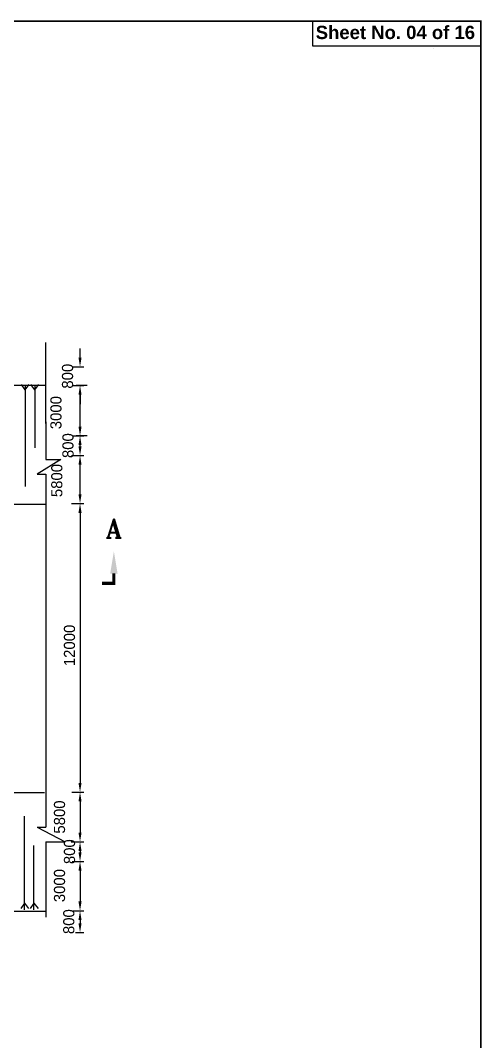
# Model space of a CAD drawing. Extents: x -377620 to 406987, y -326460 to -226264.
# Drawn here: x -58647 to -46226, y -254986 to -227506 of the extents above; entities that cross this region are included whole.
import ezdxf

# ---------------------------------------------------------------- set-up
doc = ezdxf.new("R2010")
doc.units = 0
doc.header["$LTSCALE"] = 300
doc.header["$MEASUREMENT"] = 0
doc.layers.get('DEFPOINTS').update_dxf_attribs({"linetype": 'CONTINUOUS'})
doc.layers.add('LINE', color=7, linetype='CONTINUOUS')
doc.styles.add('BIG', font='ROMANT.SHX')
doc.dimstyles.new('3', dxfattribs={"dimtxt": 225, "dimasz": 350, "dimexe": 100, "dimexo": 25, "dimgap": 9, "dimtad": 0, "dimdec": 0, "dimzin": 0, "dimdsep": 46, "dimtxsty": 'Standard', "dimcen": 0, "dimclrd": 5, "dimclre": 6, "dimclrt": 256, "dimadec": 0, "dimazin": 0, "dimtfac": 1, "dimtdec": 0, "dimtofl": 0, "dimtmove": 2, "dimatfit": 3, "dimfxl": 1, "dimtolj": 1, "dimtzin": 0, "dimarcsym": 0})

# ---------------------------------------------------------------- blocks, each defined once
blk = doc.blocks.new('*D448')
at = {"layer": 'DEFPOINTS', "color": 0}
for p in [(-57299, -240508), (-57286, -248275), (-57041, -248275)]:
    blk.add_point(p, dxfattribs=at)
at = {"layer": 'LINE', "color": 7, "lineweight": -2}
for p, q in [((-57274, -240508), (-56941, -240508)), ((-57041, -240758), (-57041, -248025)), ((-57261, -248275), (-56941, -248275))]:
    blk.add_line(p, q, dxfattribs=at)
at = {"layer": 'LINE', "color": 7}
for points in [[(-57083, -240758), (-56999, -240758), (-57041, -240508)], [(-57083, -248025), (-56999, -248025), (-57041, -248275)]]:
    blk.add_solid(points, dxfattribs=at)
at = {"layer": 'LINE', "color": 7, "insert": (-57324, -244326), "char_height": 300, "attachment_point": 5, "rotation": 90}
blk.add_mtext('\\A1;12000', dxfattribs=at)
blk = doc.blocks.new('*D450')
at = {"layer": 'DEFPOINTS', "color": 0}
for p in [(-57255, -236831), (-57041, -236831), (-57255, -237331)]:
    blk.add_point(p, dxfattribs=at)
at = {"layer": 'LINE', "color": 7, "lineweight": -2}
for p, q in [((-57041, -236581), (-57041, -236331)), ((-57230, -236831), (-56941, -236831)), ((-57230, -237331), (-56941, -237331)), ((-57041, -237581), (-57041, -237831))]:
    blk.add_line(p, q, dxfattribs=at)
at = {"layer": 'LINE', "color": 7}
for points in [[(-57083, -236581), (-56999, -236581), (-57041, -236831)], [(-57083, -237581), (-56999, -237581), (-57041, -237331)]]:
    blk.add_solid(points, dxfattribs=at)
at = {"layer": 'LINE', "color": 7, "insert": (-57376, -237081), "char_height": 300, "attachment_point": 5, "rotation": 90}
blk.add_mtext('\\A1;800', dxfattribs=at)
blk = doc.blocks.new('*D451')
at = {"layer": 'DEFPOINTS', "color": 0}
for p in [(-57041, -237331), (-56828, -237331), (-56828, -238684)]:
    blk.add_point(p, dxfattribs=at)
at = {"layer": 'LINE', "color": 7, "lineweight": -2}
for p, q in [((-56853, -237331), (-57141, -237331)), ((-57041, -238434), (-57041, -237581)), ((-56853, -238684), (-57141, -238684))]:
    blk.add_line(p, q, dxfattribs=at)
at = {"layer": 'LINE', "color": 7}
for points in [[(-57083, -237581), (-56999, -237581), (-57041, -237331)], [(-57083, -238434), (-56999, -238434), (-57041, -238684)]]:
    blk.add_solid(points, dxfattribs=at)
at = {"layer": 'LINE', "color": 7, "insert": (-57688, -238061), "char_height": 300, "attachment_point": 5, "rotation": 90}
blk.add_mtext('\\A1;3000', dxfattribs=at)
blk = doc.blocks.new('*D452')
at = {"layer": 'DEFPOINTS', "color": 0}
for p in [(-57261, -238684), (-57041, -238684), (-57299, -239214)]:
    blk.add_point(p, dxfattribs=at)
at = {"layer": 'LINE', "color": 7, "lineweight": -2}
for p, q in [((-57236, -238684), (-56941, -238684)), ((-57041, -238964), (-57041, -238934)), ((-57274, -239214), (-56941, -239214))]:
    blk.add_line(p, q, dxfattribs=at)
at = {"layer": 'LINE', "color": 7}
for points in [[(-57083, -238934), (-56999, -238934), (-57041, -238684)], [(-57083, -238964), (-56999, -238964), (-57041, -239214)]]:
    blk.add_solid(points, dxfattribs=at)
at = {"layer": 'LINE', "color": 7, "insert": (-57364, -238949), "char_height": 300, "attachment_point": 5, "rotation": 90}
blk.add_mtext('\\A1;800', dxfattribs=at)
blk = doc.blocks.new('*D453')
at = {"layer": 'DEFPOINTS', "color": 0}
for p in [(-57299, -239214), (-57041, -239214), (-57299, -240508)]:
    blk.add_point(p, dxfattribs=at)
at = {"layer": 'LINE', "color": 7, "lineweight": -2}
for p, q in [((-57274, -239214), (-56941, -239214)), ((-57041, -240258), (-57041, -239464)), ((-57274, -240508), (-56941, -240508))]:
    blk.add_line(p, q, dxfattribs=at)
at = {"layer": 'LINE', "color": 7}
for points in [[(-57083, -239464), (-56999, -239464), (-57041, -239214)], [(-57083, -240258), (-56999, -240258), (-57041, -240508)]]:
    blk.add_solid(points, dxfattribs=at)
at = {"layer": 'LINE', "color": 7, "insert": (-57665, -239888), "char_height": 300, "attachment_point": 5, "rotation": 90}
blk.add_mtext('\\A1;5800', dxfattribs=at)
blk = doc.blocks.new('*D460')
at = {"layer": 'DEFPOINTS', "color": 0}
for p in [(-57252, -251465), (-57185, -252053), (-57041, -252053)]:
    blk.add_point(p, dxfattribs=at)
at = {"layer": 'LINE', "color": 7, "lineweight": -2}
for p, q in [((-57227, -251465), (-56941, -251465)), ((-57041, -251715), (-57041, -251803)), ((-57160, -252053), (-56941, -252053))]:
    blk.add_line(p, q, dxfattribs=at)
at = {"layer": 'LINE', "color": 7}
for points in [[(-57083, -251715), (-56999, -251715), (-57041, -251465)], [(-57083, -251803), (-56999, -251803), (-57041, -252053)]]:
    blk.add_solid(points, dxfattribs=at)
at = {"layer": 'LINE', "color": 7, "insert": (-57342, -251759), "char_height": 300, "attachment_point": 5, "rotation": 90}
blk.add_mtext('\\A1;800', dxfattribs=at)
blk = doc.blocks.new('*D461')
at = {"layer": 'DEFPOINTS', "color": 0}
for p in [(-57277, -250141), (-57252, -251465), (-57041, -251465)]:
    blk.add_point(p, dxfattribs=at)
at = {"layer": 'LINE', "color": 7, "lineweight": -2}
for p, q in [((-57252, -250141), (-56941, -250141)), ((-57041, -250391), (-57041, -251215)), ((-57227, -251465), (-56941, -251465))]:
    blk.add_line(p, q, dxfattribs=at)
at = {"layer": 'LINE', "color": 7}
for points in [[(-57083, -250391), (-56999, -250391), (-57041, -250141)], [(-57083, -251215), (-56999, -251215), (-57041, -251465)]]:
    blk.add_solid(points, dxfattribs=at)
at = {"layer": 'LINE', "color": 7, "insert": (-57592, -250789), "char_height": 300, "attachment_point": 5, "rotation": 90}
blk.add_mtext('\\A1;3000', dxfattribs=at)
blk = doc.blocks.new('*D462')
at = {"layer": 'DEFPOINTS', "color": 0}
for p in [(-57093, -249611), (-57093, -250141), (-57041, -250141)]:
    blk.add_point(p, dxfattribs=at)
at = {"layer": 'LINE', "color": 7, "lineweight": -2}
for p, q in [((-57068, -249611), (-56941, -249611)), ((-57041, -249861), (-57041, -249891)), ((-57068, -250141), (-56941, -250141))]:
    blk.add_line(p, q, dxfattribs=at)
at = {"layer": 'LINE', "color": 7}
for points in [[(-57083, -249861), (-56999, -249861), (-57041, -249611)], [(-57083, -249891), (-56999, -249891), (-57041, -250141)]]:
    blk.add_solid(points, dxfattribs=at)
at = {"layer": 'LINE', "color": 7, "insert": (-57323, -249876), "char_height": 300, "attachment_point": 5, "rotation": 90}
blk.add_mtext('\\A1;800', dxfattribs=at)
blk = doc.blocks.new('*D463')
at = {"layer": 'DEFPOINTS', "color": 0}
for p in [(-57286, -248275), (-57306, -249611), (-57041, -249611)]:
    blk.add_point(p, dxfattribs=at)
at = {"layer": 'LINE', "color": 7, "lineweight": -2}
for p, q in [((-57261, -248275), (-56941, -248275)), ((-57041, -248525), (-57041, -249361)), ((-57281, -249611), (-56941, -249611))]:
    blk.add_line(p, q, dxfattribs=at)
at = {"layer": 'LINE', "color": 7}
for points in [[(-57083, -248525), (-56999, -248525), (-57041, -248275)], [(-57083, -249361), (-56999, -249361), (-57041, -249611)]]:
    blk.add_solid(points, dxfattribs=at)
at = {"layer": 'LINE', "color": 7, "insert": (-57592, -248944), "char_height": 300, "attachment_point": 5, "rotation": 90}
blk.add_mtext('\\A1;5800', dxfattribs=at)

msp = doc.modelspace()

# ---------------------------------------------------------------- linework, layer by layer
at = {"layer": 'LINE', "color": 7}
for p, q in [((-57966.2051, -238352.0753), (-57966.2051, -236169.6316)), ((-63331.5643, -237317.3075), (-57966.2051, -237317.3075)), ((-58516.7438, -237446.9043), (-58619.22, -237307.0646)), ((-58516.7438, -237446.9043), (-58406.871, -237307.0646)), ((-58516.7438, -237317.3075), (-58516.7438, -240049.0935)), ((-58261.7438, -237446.9043), (-58364.22, -237307.0646)), ((-58261.7438, -237446.9043), (-58151.871, -237307.0646)), ((-58261.7438, -237317.3075), (-58261.7438, -239004.4383)), ((-57959.3448, -238312.2039), (-57959.3448, -239320.1785)), ((-57558.3898, -239320.1785), (-58194.1898, -239712.8785)), ((-57959.3448, -239320.1785), (-57558.3898, -239320.1785)), ((-58194.1898, -239712.8785), (-57959.3448, -239712.8785)), ((-57959.3448, -239712.8785), (-57959.3448, -242910)), ((-63331.5643, -240522.626), (-57959.3448, -240522.626)), ((-57959.3448, -242857.0988), (-57959.3448, -242910)), ((-57959.3448, -242910), (-57959.3448, -244194)), ((-57959.3448, -244194), (-57959.3448, -249219.7785)), ((-63331.5643, -248279.376), (-58001.8448, -248279.376)), ((-58537.1838, -251438.544), (-58537.1838, -248921.4695)), ((-58194.1898, -249219.7785), (-57437.6898, -249612.4785)), ((-58194.1898, -249219.7785), (-57959.3448, -249219.7785)), ((-58282.1838, -251438.544), (-58282.1838, -249706.4695)), ((-57959.3448, -249612.4785), (-57959.3448, -251640.4695)), ((-57959.3448, -249612.4785), (-57437.6898, -249612.4785)), ((-58537.1838, -251263.1004), (-58639.6601, -251402.9401)), ((-58537.1838, -251263.1004), (-58427.311, -251402.9401)), ((-58282.1838, -251263.1004), (-58384.6601, -251402.9401)), ((-58282.1838, -251263.1004), (-58172.311, -251402.9401)), ((-63331.5643, -251478.2285), (-57972.7887, -251478.2285))]:
    msp.add_line(p, q, dxfattribs=at)
at = {"layer": 'LINE', "color": 7, "lineweight": 40, "const_width": 42.8247}
msp.add_lwpolyline([(-106752.3522, -270313.1311), (-46247.1522, -270313.1311), (-46247.1522, -227527.3111), (-106752.3522, -227527.3111)], close=True, dxfattribs=at)
at = {"layer": 'LINE'}
msp.add_lwpolyline([(-46247.1522, -227527.3111), (-50781.1522, -227527.3111), (-50781.1522, -228192.3111), (-46247.1522, -228192.3111)], close=True, dxfattribs=at)
at = {"layer": 'LINE', "color": 7, "const_width": 85}
for points in [[(-56129.208, -242515.048), (-56129.208, -242385.211)], [(-56449.1318, -242653.9798), (-56129.208, -242653.9798), (-56129.208, -242514.1553)]]:
    msp.add_lwpolyline(points, dxfattribs=at)
at = {"layer": 'LINE', "color": 7}
msp.add_arc((-48508.6316, -227678.5972), 1138.7484, 329.0412438, 329.07629497, dxfattribs=at)
msp.add_solid([(-56228.3746, -242390.9504), (-56030.0413, -242390.9504), (-56129.208, -241795.9504)], dxfattribs=at)

# ---------------------------------------------------------------- texts
at = {"layer": 'LINE', "color": 7, "style": 'BIG'}
msp.add_text('A', height=510, dxfattribs=at).set_placement((-56352.3601, -241428.335))
at = {"layer": 'LINE', "color": 7, "insert": (-48547.863, -228012.3688), "char_height": 356.60793, "width": 18855.950215, "attachment_point": 8}
msp.add_mtext('{\\fArial|b1|i0|c0|p34;Sheet No. 04 of 16}', dxfattribs=at)

# ---------------------------------------------------------------- dimensions: what is measured, and where the dimension line sits
at = {"layer": 'LINE', "color": 7}
for base, p1, p2, text, picture, middle in [((-57041.1411, -236830.7329), (-57255.0636, -237330.9016), (-57255.0636, -236830.7329), '800', '*D450', (-57376.0493, -237080.8172)), ((-57041.1411, -237330.9016), (-56827.562, -238684.2991), (-56827.562, -237330.9016), '3000', '*D451', (-57688, -238061)), ((-57041.1411, -238684.2991), (-57299.2077, -239213.8895), (-57261.0493, -238684.2991), '800', '*D452', (-57364.0493, -238949.0943)), ((-57041.1411, -239213.8895), (-57299.2077, -240508.4437), (-57299.2077, -239213.8895), '5800', '*D453', (-57665, -239888)), ((-57041.1411, -248275.4835), (-57299.2077, -240508.4437), (-57286.4286, -248275.4835), '12000', '*D448', (-57324.0493, -244326)), ((-57041.1411, -249611.3499), (-57286.4286, -248275.4835), (-57306.4417, -249611.3499), '5800', '*D463', (-57592, -248944)), ((-57041.1411, -250140.9403), (-57093.0108, -249611.3499), (-57093.0108, -250140.9403), '800', '*D462', (-57323.0493, -249876.1451)), ((-57041.1411, -251464.9162), (-57276.9638, -250140.9403), (-57251.9638, -251464.9162), '3000', '*D461', (-57592, -250789)), ((-57041.1411, -252053.3499), (-57251.9638, -251464.9162), (-57184.986, -252053.3499), '800', '*D460', (-57342.0493, -251759.1331))]:
    dim = msp.add_linear_dim(base=base, p1=p1, p2=p2, angle=90, text=text, dimstyle='3', override={"dimtxt": 300, "dimasz": 250, "dimclrd": 7, "dimclre": 7, "dimclrt": 7}, dxfattribs=at)
    dim.commit()
    dim.dimension.update_dxf_attribs({"geometry": picture, "text_midpoint": middle, "dimtype": 160})

doc.saveas('drawing.dxf')
